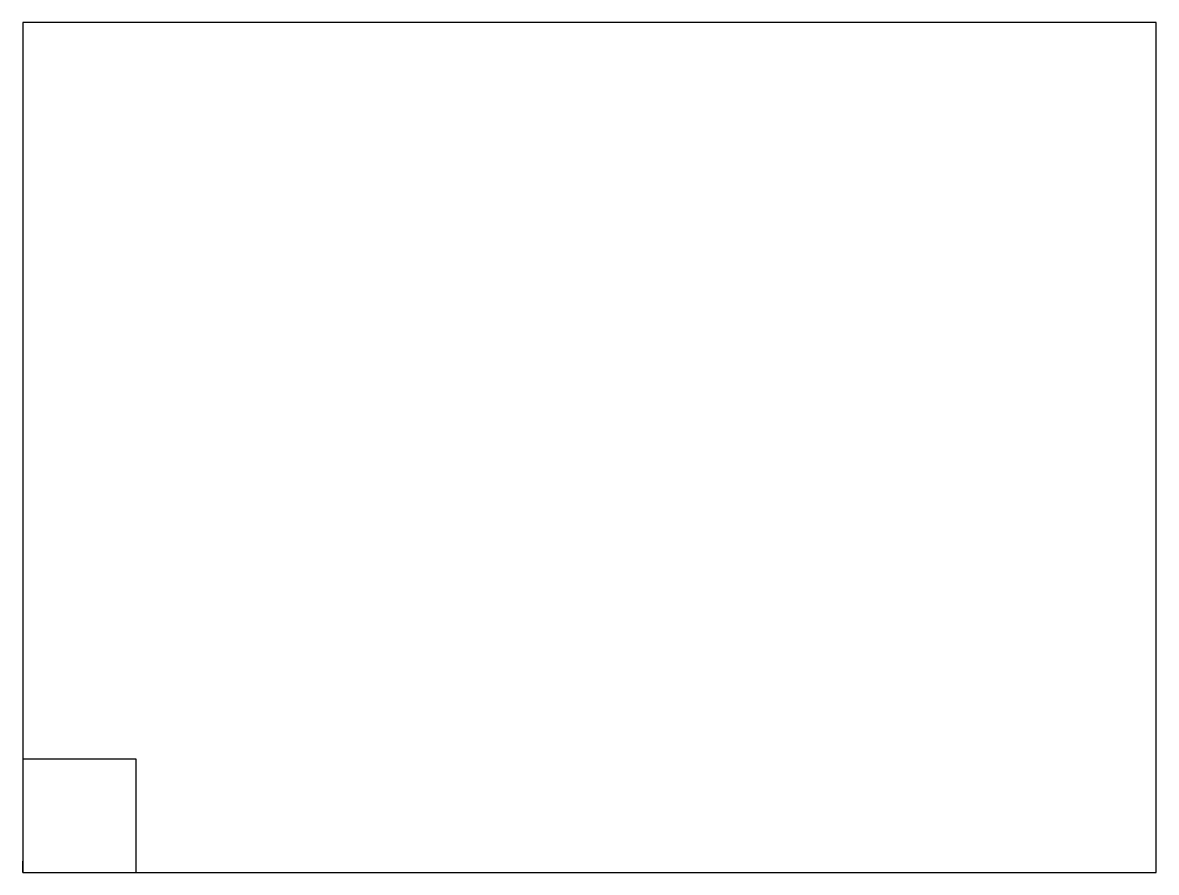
# Model space of a CAD drawing. Header units: inches. Extents: x 0 to 200, y 0 to 150.
import ezdxf

# ---------------------------------------------------------------- set-up
doc = ezdxf.new("R2010")
doc.units = ezdxf.units.IN
doc.header["$MEASUREMENT"] = 0

msp = doc.modelspace()

# ---------------------------------------------------------------- linework, layer by layer
for p in [(0, 4), (0, 0)]:
    msp.add_line(p, (0, 2))
for points in [[(0, 0), (200, 0), (200, 150), (0, 150)], [(0, 0), (20, 0), (20, 20), (0, 20)]]:
    msp.add_lwpolyline(points, close=True)

doc.saveas('drawing.dxf')
